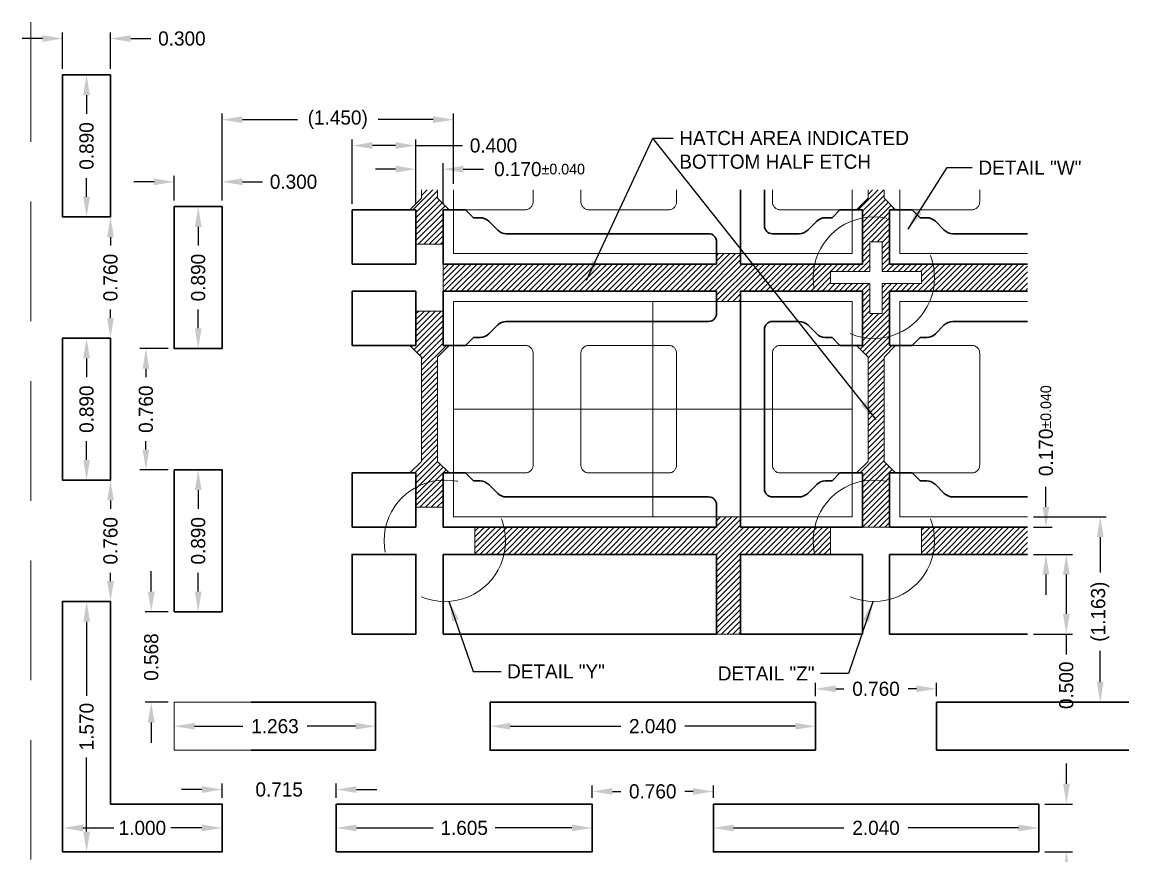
# Model space of a CAD drawing. Extents: x 47.7 to 59.3, y 27.6 to 35.5.
# Drawn here: x 47.7 to 54.64, y 30.29 to 35.51 of the extents above; entities that cross this region are included whole.
import ezdxf

# ---------------------------------------------------------------- set-up
doc = ezdxf.new("R2010")
doc.units = 0
doc.header["$LTSCALE"] = 3
doc.header["$MEASUREMENT"] = 0
for name, pattern in [('CENTER', [2, 1.25, -0.25, 0.25, -0.25]), ('HIDDEN', [0.375, 0.25, -0.125]), ('PHANTOM', [2.5, 1.25, -0.25, 0.25, -0.25, 0.25, -0.25])]:
    doc.linetypes.add(name, pattern=pattern)
for name, color, linetype, lineweight in [('CLIN', 1, 'CENTER', 15), ('DETAIL', 6, 'HIDDEN', 15), ('DIM', 4, 'Continuous', 13), ('FULL METAL', 33, 'HIDDEN', 15), ('HATCH', 8, 'Continuous', 5), ('HIDN', 6, 'HIDDEN', 15), ('OBJ1', 7, 'Continuous', 30), ('OBJ2', 30, 'Continuous', 30), ('OBJ3', 40, 'Continuous', 30), ('OBJ4', 7, 'Continuous', 30), ('PHANTOM', 5, 'PHANTOM', 15), ('SAW', 2, 'HIDDEN', 15), ('SAW2', 3, 'HIDDEN', 13), ('TEXT', 2, 'Continuous', 20)]:
    doc.layers.add(name, color=color, linetype=linetype, lineweight=lineweight)
doc.dimstyles.new('3DEC X 20', dxfattribs={"dimtxt": 0.0889, "dimasz": 0.127, "dimexe": 0.0381, "dimexo": 0.0381, "dimgap": 0.0381, "dimtad": 0, "dimdec": 3, "dimzin": 0, "dimdsep": 46, "dimtxsty": 'Standard', "dimcen": 0, "dimadec": 0, "dimazin": 0, "dimtfac": 1, "dimtdec": 3, "dimtofl": 0, "dimtmove": 0, "dimatfit": 3, "dimfxl": 1, "dimtolj": 1, "dimtzin": 0, "dimarcsym": 0})

# ---------------------------------------------------------------- blocks, each defined once
blk = doc.blocks.new('*D56')
at = {"layer": 'Defpoints', "color": 0, "transparency": 16777216}
for p in [(322.1899, -60.9985), (322.1899, -61.4985), (322.4329, -61.4985)]:
    blk.add_point(p, dxfattribs=at)
at = {"layer": 'DIM', "color": 0, "lineweight": -2, "transparency": 16777216}
for p, q in [((322.228, -60.9985), (322.471, -60.9985)), ((322.4329, -61.1255), (322.4329, -61.3715)), ((322.228, -61.4985), (322.471, -61.4985)), ((322.4329, -61.4985), (322.4329, -61.6255))]:
    blk.add_line(p, q, dxfattribs=at)
at = {"layer": 'DIM', "color": 0, "transparency": 16777216}
for points in [[(322.4541, -61.1255), (322.4118, -61.1255), (322.4329, -60.9985)], [(322.4118, -61.3715), (322.4541, -61.3715), (322.4329, -61.4985)]]:
    blk.add_solid(points, dxfattribs=at)
at = {"layer": 'DIM', "color": 0, "transparency": 16777216, "insert": (322.4329, -61.8192), "char_height": 0.0889, "attachment_point": 5, "rotation": 90}
blk.add_mtext('\\A1;0.500', dxfattribs=at)
blk = doc.blocks.new('*D57')
at = {"layer": 'Defpoints', "color": 0, "transparency": 16777216}
for p in [(318.5249, -58.584), (318.3549, -58.8385), (318.5249, -58.8385)]:
    blk.add_point(p, dxfattribs=at)
at = {"layer": 'DIM', "color": 0, "lineweight": -2, "transparency": 16777216}
for p, q in [((318.3549, -58.8004), (318.3549, -58.5459)), ((318.5249, -58.8004), (318.5249, -58.5459)), ((318.2279, -58.584), (318.1009, -58.584)), ((318.6519, -58.584), (318.7789, -58.584))]:
    blk.add_line(p, q, dxfattribs=at)
at = {"layer": 'DIM', "color": 0, "transparency": 16777216}
for points in [[(318.2279, -58.6052), (318.2279, -58.5628), (318.3549, -58.584)], [(318.6519, -58.5628), (318.6519, -58.6052), (318.5249, -58.584)]]:
    blk.add_solid(points, dxfattribs=at)
at = {"layer": 'DIM', "color": 0, "transparency": 16777216, "insert": (319.13, -58.584), "char_height": 0.0889, "attachment_point": 5}
blk.add_mtext('\\A1;0.170{\\H0.066675;%%p0.040}', dxfattribs=at)
blk = doc.blocks.new('*D58')
at = {"layer": 'Defpoints', "color": 0, "transparency": 16777216}
for p in [(317.9549, -58.4359), (317.9549, -58.8385), (318.3549, -58.8385)]:
    blk.add_point(p, dxfattribs=at)
at = {"layer": 'DIM', "color": 0, "lineweight": -2, "transparency": 16777216}
for p, q in [((317.9549, -58.8004), (317.9549, -58.3978)), ((318.3549, -58.8004), (318.3549, -58.3978)), ((318.2279, -58.4359), (318.0819, -58.4359)), ((318.3549, -58.4359), (318.6477, -58.4359))]:
    blk.add_line(p, q, dxfattribs=at)
at = {"layer": 'DIM', "color": 0, "transparency": 16777216}
for points in [[(318.0819, -58.4147), (318.0819, -58.457), (317.9549, -58.4359)], [(318.2279, -58.457), (318.2279, -58.4147), (318.3549, -58.4359)]]:
    blk.add_solid(points, dxfattribs=at)
at = {"layer": 'DIM', "color": 0, "transparency": 16777216, "insert": (318.8414, -58.4359), "char_height": 0.0889, "attachment_point": 5}
blk.add_mtext('\\A1;0.400', dxfattribs=at)
blk = doc.blocks.new('*D59')
at = {"layer": 'Defpoints', "color": 0, "transparency": 16777216}
for p in [(317.1399, -58.2735), (318.5899, -58.7135), (317.1399, -58.8185)]:
    blk.add_point(p, dxfattribs=at)
at = {"layer": 'DIM', "color": 0, "lineweight": -2, "transparency": 16777216}
for p, q in [((317.1399, -58.7804), (317.1399, -58.2354)), ((317.2669, -58.2735), (317.612, -58.2735)), ((318.4629, -58.2735), (318.1179, -58.2735)), ((318.5899, -58.6754), (318.5899, -58.2354))]:
    blk.add_line(p, q, dxfattribs=at)
at = {"layer": 'DIM', "color": 0, "transparency": 16777216}
for points in [[(317.2669, -58.2523), (317.2669, -58.2946), (317.1399, -58.2735)], [(318.4629, -58.2946), (318.4629, -58.2523), (318.5899, -58.2735)]]:
    blk.add_solid(points, dxfattribs=at)
at = {"layer": 'DIM', "color": 0, "transparency": 16777216, "insert": (317.8649, -58.2735), "char_height": 0.0889, "attachment_point": 5}
blk.add_mtext('\\A1;(1.450)', dxfattribs=at)
blk = doc.blocks.new('*D60')
at = {"layer": 'Defpoints', "color": 0, "transparency": 16777216}
for p in [(322.1899, -60.8285), (322.3052, -60.8285), (322.1899, -60.9985)]:
    blk.add_point(p, dxfattribs=at)
at = {"layer": 'DIM', "color": 0, "lineweight": -2, "transparency": 16777216}
for p, q in [((322.3052, -60.7015), (322.3052, -60.5745)), ((322.228, -60.8285), (322.3433, -60.8285)), ((322.228, -60.9985), (322.3433, -60.9985)), ((322.3052, -61.1255), (322.3052, -61.2525))]:
    blk.add_line(p, q, dxfattribs=at)
at = {"layer": 'DIM', "color": 0, "transparency": 16777216}
for points in [[(322.284, -60.7015), (322.3263, -60.7015), (322.3052, -60.8285)], [(322.3263, -61.1255), (322.284, -61.1255), (322.3052, -60.9985)]]:
    blk.add_solid(points, dxfattribs=at)
at = {"layer": 'DIM', "color": 0, "transparency": 16777216, "insert": (322.3052, -60.2234), "char_height": 0.0889, "attachment_point": 5, "rotation": 90}
blk.add_mtext('\\A1;0.170{\\H0.066675;%%p0.040}', dxfattribs=at)
blk = doc.blocks.new('*D61')
at = {"layer": 'Defpoints', "color": 0, "transparency": 16777216}
for p in [(317.8549, -62.4728), (317.1399, -62.5635), (317.8549, -62.5635)]:
    blk.add_point(p, dxfattribs=at)
at = {"layer": 'DIM', "color": 0, "lineweight": -2, "transparency": 16777216}
for p, q in [((317.1399, -62.5254), (317.1399, -62.4347)), ((317.8549, -62.5254), (317.8549, -62.4347)), ((317.0129, -62.4728), (316.8859, -62.4728)), ((317.9819, -62.4728), (318.1089, -62.4728))]:
    blk.add_line(p, q, dxfattribs=at)
at = {"layer": 'DIM', "color": 0, "transparency": 16777216}
for points in [[(317.0129, -62.494), (317.0129, -62.4516), (317.1399, -62.4728)], [(317.9819, -62.4516), (317.9819, -62.494), (317.8549, -62.4728)]]:
    blk.add_solid(points, dxfattribs=at)
at = {"layer": 'DIM', "color": 0, "transparency": 16777216, "insert": (317.4974, -62.4728), "char_height": 0.0889, "attachment_point": 5}
blk.add_mtext('\\A1;0.715', dxfattribs=at)
blk = doc.blocks.new('*D62')
at = {"layer": 'Defpoints', "color": 0, "transparency": 16777216}
for p in [(320.2199, -62.4846), (319.4599, -62.5635), (320.2199, -62.5635)]:
    blk.add_point(p, dxfattribs=at)
at = {"layer": 'DIM', "color": 0, "lineweight": -2, "transparency": 16777216}
for p, q in [((319.4599, -62.5254), (319.4599, -62.4465)), ((320.2199, -62.5254), (320.2199, -62.4465)), ((319.5869, -62.4846), (319.6388, -62.4846)), ((320.0929, -62.4846), (320.041, -62.4846))]:
    blk.add_line(p, q, dxfattribs=at)
at = {"layer": 'DIM', "color": 0, "transparency": 16777216}
for points in [[(319.5869, -62.4635), (319.5869, -62.5058), (319.4599, -62.4846)], [(320.0929, -62.5058), (320.0929, -62.4635), (320.2199, -62.4846)]]:
    blk.add_solid(points, dxfattribs=at)
at = {"layer": 'DIM', "color": 0, "transparency": 16777216, "insert": (319.8399, -62.4846), "char_height": 0.0889, "attachment_point": 5}
blk.add_mtext('\\A1;0.760', dxfattribs=at)
blk = doc.blocks.new('*D63')
at = {"layer": 'Defpoints', "color": 0, "transparency": 16777216}
for p in [(316.8399, -62.076), (318.1024, -62.076), (318.1024, -62.076)]:
    blk.add_point(p, dxfattribs=at)
at = {"layer": 'DIM', "color": 0, "lineweight": -2, "transparency": 16777216}
for p, q in [((316.8399, -62.0379), (316.8399, -62.0379)), ((316.9669, -62.076), (317.2701, -62.076)), ((317.9754, -62.076), (317.6723, -62.076)), ((318.1024, -62.0379), (318.1024, -62.0379))]:
    blk.add_line(p, q, dxfattribs=at)
at = {"layer": 'DIM', "color": 0, "transparency": 16777216}
for points in [[(316.9669, -62.0548), (316.9669, -62.0971), (316.8399, -62.076)], [(317.9754, -62.0971), (317.9754, -62.0548), (318.1024, -62.076)]]:
    blk.add_solid(points, dxfattribs=at)
at = {"layer": 'DIM', "color": 0, "transparency": 16777216, "insert": (317.4712, -62.076), "char_height": 0.0889, "attachment_point": 5}
blk.add_mtext('\\A1;1.263', dxfattribs=at)
blk = doc.blocks.new('*D64')
at = {"layer": 'Defpoints', "color": 0, "transparency": 16777216}
for p in [(318.8199, -62.076), (320.8599, -62.076), (320.8599, -62.076)]:
    blk.add_point(p, dxfattribs=at)
at = {"layer": 'DIM', "color": 0, "lineweight": -2, "transparency": 16777216}
for p, q in [((318.8199, -62.0379), (318.8199, -62.0379)), ((318.9469, -62.076), (319.6388, -62.076)), ((320.7329, -62.076), (320.041, -62.076)), ((320.8599, -62.0379), (320.8599, -62.0379))]:
    blk.add_line(p, q, dxfattribs=at)
at = {"layer": 'DIM', "color": 0, "transparency": 16777216}
for points in [[(318.9469, -62.0548), (318.9469, -62.0971), (318.8199, -62.076)], [(320.7329, -62.0971), (320.7329, -62.0548), (320.8599, -62.076)]]:
    blk.add_solid(points, dxfattribs=at)
at = {"layer": 'DIM', "color": 0, "transparency": 16777216, "insert": (319.8399, -62.076), "char_height": 0.0889, "attachment_point": 5}
blk.add_mtext('\\A1;2.040', dxfattribs=at)
blk = doc.blocks.new('*D65')
at = {"layer": 'Defpoints', "color": 0, "transparency": 16777216}
for p in [(321.6199, -61.8416), (320.8599, -61.926), (321.6199, -61.926)]:
    blk.add_point(p, dxfattribs=at)
at = {"layer": 'DIM', "color": 0, "lineweight": -2, "transparency": 16777216}
for p, q in [((320.8599, -61.8879), (320.8599, -61.8035)), ((321.6199, -61.8879), (321.6199, -61.8035)), ((320.9869, -61.8416), (321.0388, -61.8416)), ((321.4929, -61.8416), (321.441, -61.8416))]:
    blk.add_line(p, q, dxfattribs=at)
at = {"layer": 'DIM', "color": 0, "transparency": 16777216}
for points in [[(320.9869, -61.8205), (320.9869, -61.8628), (320.8599, -61.8416)], [(321.4929, -61.8628), (321.4929, -61.8205), (321.6199, -61.8416)]]:
    blk.add_solid(points, dxfattribs=at)
at = {"layer": 'DIM', "color": 0, "transparency": 16777216, "insert": (321.2399, -61.8416), "char_height": 0.0889, "attachment_point": 5}
blk.add_mtext('\\A1;0.760', dxfattribs=at)
blk = doc.blocks.new('*D66')
at = {"layer": 'Defpoints', "color": 0, "transparency": 16777216}
for p in [(317.8549, -62.7135), (319.4599, -62.7135), (319.4599, -62.7135)]:
    blk.add_point(p, dxfattribs=at)
at = {"layer": 'DIM', "color": 0, "lineweight": -2, "transparency": 16777216}
for p, q in [((317.8549, -62.6754), (317.8549, -62.6754)), ((317.9819, -62.7135), (318.4637, -62.7135)), ((319.3329, -62.7135), (318.8511, -62.7135)), ((319.4599, -62.6754), (319.4599, -62.6754))]:
    blk.add_line(p, q, dxfattribs=at)
at = {"layer": 'DIM', "color": 0, "transparency": 16777216}
for points in [[(317.9819, -62.6923), (317.9819, -62.7346), (317.8549, -62.7135)], [(319.3329, -62.7346), (319.3329, -62.6923), (319.4599, -62.7135)]]:
    blk.add_solid(points, dxfattribs=at)
at = {"layer": 'DIM', "color": 0, "transparency": 16777216, "insert": (318.6574, -62.7135), "char_height": 0.0889, "attachment_point": 5}
blk.add_mtext('\\A1;1.605', dxfattribs=at)
blk = doc.blocks.new('*D67')
at = {"layer": 'Defpoints', "color": 0, "transparency": 16777216}
for p in [(320.2199, -62.7135), (322.2599, -62.7135), (322.2599, -62.7135)]:
    blk.add_point(p, dxfattribs=at)
at = {"layer": 'DIM', "color": 0, "lineweight": -2, "transparency": 16777216}
for p, q in [((320.2199, -62.6754), (320.2199, -62.6754)), ((320.3469, -62.7135), (321.0388, -62.7135)), ((322.1329, -62.7135), (321.441, -62.7135)), ((322.2599, -62.6754), (322.2599, -62.6754))]:
    blk.add_line(p, q, dxfattribs=at)
at = {"layer": 'DIM', "color": 0, "transparency": 16777216}
for points in [[(320.3469, -62.6923), (320.3469, -62.7346), (320.2199, -62.7135)], [(322.1329, -62.7346), (322.1329, -62.6923), (322.2599, -62.7135)]]:
    blk.add_solid(points, dxfattribs=at)
at = {"layer": 'DIM', "color": 0, "transparency": 16777216, "insert": (321.2399, -62.7135), "char_height": 0.0889, "attachment_point": 5}
blk.add_mtext('\\A1;2.040', dxfattribs=at)
blk = doc.blocks.new('*D68')
at = {"layer": 'Defpoints', "color": 0, "transparency": 16777216}
for p in [(316.9899, -60.4685), (316.9899, -61.3585), (316.9899, -61.3585)]:
    blk.add_point(p, dxfattribs=at)
at = {"layer": 'DIM', "color": 0, "lineweight": -2, "transparency": 16777216}
for p, q in [((316.9518, -60.4685), (316.9518, -60.4685)), ((316.9899, -60.5955), (316.9899, -60.7124)), ((316.9899, -61.2315), (316.9899, -61.1146)), ((316.9518, -61.3585), (316.9518, -61.3585))]:
    blk.add_line(p, q, dxfattribs=at)
at = {"layer": 'DIM', "color": 0, "transparency": 16777216}
for points in [[(317.0111, -60.5955), (316.9688, -60.5955), (316.9899, -60.4685)], [(316.9688, -61.2315), (317.0111, -61.2315), (316.9899, -61.3585)]]:
    blk.add_solid(points, dxfattribs=at)
at = {"layer": 'DIM', "color": 0, "transparency": 16777216, "insert": (316.9899, -60.9135), "char_height": 0.0889, "attachment_point": 5, "rotation": 90}
blk.add_mtext('\\A1;0.890', dxfattribs=at)
blk = doc.blocks.new('*D69')
at = {"layer": 'Defpoints', "color": 0, "transparency": 16777216}
for p in [(316.2899, -61.2935), (316.1399, -62.8635), (316.2905, -62.8635)]:
    blk.add_point(p, dxfattribs=at)
at = {"layer": 'DIM', "color": 0, "lineweight": -2, "transparency": 16777216}
for p, q in [((316.328, -61.2935), (316.3286, -61.2935)), ((316.2905, -61.4205), (316.2905, -61.8848)), ((316.2905, -62.7365), (316.2905, -62.2722)), ((316.178, -62.8635), (316.3286, -62.8635))]:
    blk.add_line(p, q, dxfattribs=at)
at = {"layer": 'DIM', "color": 0, "transparency": 16777216}
for points in [[(316.3116, -61.4205), (316.2693, -61.4205), (316.2905, -61.2935)], [(316.2693, -62.7365), (316.3116, -62.7365), (316.2905, -62.8635)]]:
    blk.add_solid(points, dxfattribs=at)
at = {"layer": 'DIM', "color": 0, "transparency": 16777216, "insert": (316.2905, -62.0785), "char_height": 0.0889, "attachment_point": 5, "rotation": 90}
blk.add_mtext('\\A1;1.570', dxfattribs=at)
blk = doc.blocks.new('*D70')
at = {"layer": 'Defpoints', "color": 0, "transparency": 16777216}
for p in [(317.1399, -62.7135), (316.1399, -62.8635), (317.1399, -62.8635)]:
    blk.add_point(p, dxfattribs=at)
at = {"layer": 'DIM', "color": 0, "lineweight": -2, "transparency": 16777216}
for p, q in [((316.1399, -62.8254), (316.1399, -62.6754)), ((316.2669, -62.7135), (316.4611, -62.7135)), ((317.0129, -62.7135), (316.8188, -62.7135)), ((317.1399, -62.8254), (317.1399, -62.6754))]:
    blk.add_line(p, q, dxfattribs=at)
at = {"layer": 'DIM', "color": 0, "transparency": 16777216}
for points in [[(316.2669, -62.6923), (316.2669, -62.7346), (316.1399, -62.7135)], [(317.0129, -62.7346), (317.0129, -62.6923), (317.1399, -62.7135)]]:
    blk.add_solid(points, dxfattribs=at)
at = {"layer": 'DIM', "color": 0, "transparency": 16777216, "insert": (316.6399, -62.7135), "char_height": 0.0889, "attachment_point": 5}
blk.add_mtext('\\A1;1.000', dxfattribs=at)
blk = doc.blocks.new('*D71')
at = {"layer": 'Defpoints', "color": 0, "transparency": 16777216}
for p in [(316.9899, -58.8185), (316.9899, -59.7085), (316.9899, -59.7085)]:
    blk.add_point(p, dxfattribs=at)
at = {"layer": 'DIM', "color": 0, "lineweight": -2, "transparency": 16777216}
for p, q in [((316.9518, -58.8185), (316.9518, -58.8185)), ((316.9899, -58.9455), (316.9899, -59.0624)), ((316.9899, -59.5815), (316.9899, -59.4646)), ((316.9518, -59.7085), (316.9518, -59.7085))]:
    blk.add_line(p, q, dxfattribs=at)
at = {"layer": 'DIM', "color": 0, "transparency": 16777216}
for points in [[(317.0111, -58.9455), (316.9688, -58.9455), (316.9899, -58.8185)], [(316.9688, -59.5815), (317.0111, -59.5815), (316.9899, -59.7085)]]:
    blk.add_solid(points, dxfattribs=at)
at = {"layer": 'DIM', "color": 0, "transparency": 16777216, "insert": (316.9899, -59.2635), "char_height": 0.0889, "attachment_point": 5, "rotation": 90}
blk.add_mtext('\\A1;0.890', dxfattribs=at)
blk = doc.blocks.new('*D72')
at = {"layer": 'Defpoints', "color": 0, "transparency": 16777216}
for p in [(316.2899, -59.6435), (316.2899, -60.5335), (316.2899, -60.5335)]:
    blk.add_point(p, dxfattribs=at)
at = {"layer": 'DIM', "color": 0, "lineweight": -2, "transparency": 16777216}
for p, q in [((316.2518, -59.6435), (316.2518, -59.6435)), ((316.2899, -59.7705), (316.2899, -59.8874)), ((316.2899, -60.4065), (316.2899, -60.2896)), ((316.2518, -60.5335), (316.2518, -60.5335))]:
    blk.add_line(p, q, dxfattribs=at)
at = {"layer": 'DIM', "color": 0, "transparency": 16777216}
for points in [[(316.3111, -59.7705), (316.2688, -59.7705), (316.2899, -59.6435)], [(316.2688, -60.4065), (316.3111, -60.4065), (316.2899, -60.5335)]]:
    blk.add_solid(points, dxfattribs=at)
at = {"layer": 'DIM', "color": 0, "transparency": 16777216, "insert": (316.2899, -60.0885), "char_height": 0.0889, "attachment_point": 5, "rotation": 90}
blk.add_mtext('\\A1;0.890', dxfattribs=at)
blk = doc.blocks.new('*D73')
at = {"layer": 'Defpoints', "color": 0, "transparency": 16777216}
for p in [(316.2899, -57.9935), (316.2899, -58.8835), (316.2899, -58.8835)]:
    blk.add_point(p, dxfattribs=at)
at = {"layer": 'DIM', "color": 0, "lineweight": -2, "transparency": 16777216}
for p, q in [((316.2518, -57.9935), (316.2518, -57.9935)), ((316.2899, -58.1205), (316.2899, -58.2374)), ((316.2899, -58.7565), (316.2899, -58.6396)), ((316.2518, -58.8835), (316.2518, -58.8835))]:
    blk.add_line(p, q, dxfattribs=at)
at = {"layer": 'DIM', "color": 0, "transparency": 16777216}
for points in [[(316.3111, -58.1205), (316.2688, -58.1205), (316.2899, -57.9935)], [(316.2688, -58.7565), (316.3111, -58.7565), (316.2899, -58.8835)]]:
    blk.add_solid(points, dxfattribs=at)
at = {"layer": 'DIM', "color": 0, "transparency": 16777216, "insert": (316.2899, -58.4385), "char_height": 0.0889, "attachment_point": 5, "rotation": 90}
blk.add_mtext('\\A1;0.890', dxfattribs=at)
blk = doc.blocks.new('*D74')
at = {"layer": 'Defpoints', "color": 0, "transparency": 16777216}
for p in [(316.8399, -59.7085), (316.662, -60.4685), (316.8399, -60.4685)]:
    blk.add_point(p, dxfattribs=at)
at = {"layer": 'DIM', "color": 0, "lineweight": -2, "transparency": 16777216}
for p, q in [((316.8018, -59.7085), (316.6239, -59.7085)), ((316.662, -59.8355), (316.662, -59.8874)), ((316.662, -60.3415), (316.662, -60.2896)), ((316.8018, -60.4685), (316.6239, -60.4685))]:
    blk.add_line(p, q, dxfattribs=at)
at = {"layer": 'DIM', "color": 0, "transparency": 16777216}
for points in [[(316.6832, -59.8355), (316.6408, -59.8355), (316.662, -59.7085)], [(316.6408, -60.3415), (316.6832, -60.3415), (316.662, -60.4685)]]:
    blk.add_solid(points, dxfattribs=at)
at = {"layer": 'DIM', "color": 0, "transparency": 16777216, "insert": (316.662, -60.0885), "char_height": 0.0889, "attachment_point": 5, "rotation": 90}
blk.add_mtext('\\A1;0.760', dxfattribs=at)
blk = doc.blocks.new('*D75')
at = {"layer": 'Defpoints', "color": 0, "transparency": 16777216}
for p in [(316.4399, -60.5335), (316.4399, -61.2935), (316.4399, -61.2935)]:
    blk.add_point(p, dxfattribs=at)
at = {"layer": 'DIM', "color": 0, "lineweight": -2, "transparency": 16777216}
for p, q in [((316.4018, -60.5335), (316.4018, -60.5335)), ((316.4399, -60.6605), (316.4399, -60.7124)), ((316.4399, -61.1665), (316.4399, -61.1146)), ((316.4018, -61.2935), (316.4018, -61.2935))]:
    blk.add_line(p, q, dxfattribs=at)
at = {"layer": 'DIM', "color": 0, "transparency": 16777216}
for points in [[(316.4611, -60.6605), (316.4188, -60.6605), (316.4399, -60.5335)], [(316.4188, -61.1665), (316.4611, -61.1665), (316.4399, -61.2935)]]:
    blk.add_solid(points, dxfattribs=at)
at = {"layer": 'DIM', "color": 0, "transparency": 16777216, "insert": (316.4399, -60.9135), "char_height": 0.0889, "attachment_point": 5, "rotation": 90}
blk.add_mtext('\\A1;0.760', dxfattribs=at)
blk = doc.blocks.new('*D76')
at = {"layer": 'Defpoints', "color": 0, "transparency": 16777216}
for p in [(316.4399, -58.8835), (316.4399, -59.6435), (316.4399, -59.6435)]:
    blk.add_point(p, dxfattribs=at)
at = {"layer": 'DIM', "color": 0, "lineweight": -2, "transparency": 16777216}
for p, q in [((316.4018, -58.8835), (316.4018, -58.8835)), ((316.4399, -59.0105), (316.4399, -59.0624)), ((316.4399, -59.5165), (316.4399, -59.4646)), ((316.4018, -59.6435), (316.4018, -59.6435))]:
    blk.add_line(p, q, dxfattribs=at)
at = {"layer": 'DIM', "color": 0, "transparency": 16777216}
for points in [[(316.4611, -59.0105), (316.4188, -59.0105), (316.4399, -58.8835)], [(316.4188, -59.5165), (316.4611, -59.5165), (316.4399, -59.6435)]]:
    blk.add_solid(points, dxfattribs=at)
at = {"layer": 'DIM', "color": 0, "transparency": 16777216, "insert": (316.4399, -59.2635), "char_height": 0.0889, "attachment_point": 5, "rotation": 90}
blk.add_mtext('\\A1;0.760', dxfattribs=at)
blk = doc.blocks.new('*D77')
at = {"layer": 'Defpoints', "color": 0, "transparency": 16777216}
for p in [(316.8399, -61.3585), (316.6954, -61.926), (316.8399, -61.926)]:
    blk.add_point(p, dxfattribs=at)
at = {"layer": 'DIM', "color": 0, "lineweight": -2, "transparency": 16777216}
for p, q in [((316.6954, -61.2315), (316.6954, -61.1045)), ((316.8018, -61.3585), (316.6573, -61.3585)), ((316.8018, -61.926), (316.6573, -61.926)), ((316.6954, -62.053), (316.6954, -62.18))]:
    blk.add_line(p, q, dxfattribs=at)
at = {"layer": 'DIM', "color": 0, "transparency": 16777216}
for points in [[(316.6742, -61.2315), (316.7166, -61.2315), (316.6954, -61.3585)], [(316.7166, -62.053), (316.6742, -62.053), (316.6954, -61.926)]]:
    blk.add_solid(points, dxfattribs=at)
at = {"layer": 'DIM', "color": 0, "transparency": 16777216, "insert": (316.6954, -61.6422), "char_height": 0.0889, "attachment_point": 5, "rotation": 90}
blk.add_mtext('\\A1;0.568', dxfattribs=at)
blk = doc.blocks.new('*D78')
at = {"layer": 'Defpoints', "color": 0, "transparency": 16777216}
for p in [(322.1899, -60.7635), (322.6399, -61.926), (322.6456, -61.926)]:
    blk.add_point(p, dxfattribs=at)
at = {"layer": 'DIM', "color": 0, "lineweight": -2, "transparency": 16777216}
for p, q in [((322.228, -60.7635), (322.6837, -60.7635)), ((322.6456, -60.8905), (322.6456, -61.1124)), ((322.6456, -61.799), (322.6456, -61.6034)), ((322.678, -61.926), (322.6837, -61.926))]:
    blk.add_line(p, q, dxfattribs=at)
at = {"layer": 'DIM', "color": 0, "transparency": 16777216}
for points in [[(322.6668, -60.8905), (322.6244, -60.8905), (322.6456, -60.7635)], [(322.6244, -61.799), (322.6668, -61.799), (322.6456, -61.926)]]:
    blk.add_solid(points, dxfattribs=at)
at = {"layer": 'DIM', "color": 0, "transparency": 16777216, "insert": (322.6456, -61.3579), "char_height": 0.0889, "attachment_point": 5, "rotation": 90}
blk.add_mtext('\\A1;\\A1;(1.163)', dxfattribs=at)
blk = doc.blocks.new('*D79')
at = {"layer": 'Defpoints', "color": 0, "transparency": 16777216}
for p in [(316.4399, -57.7653), (316.1399, -57.9935), (316.4399, -57.9935)]:
    blk.add_point(p, dxfattribs=at)
at = {"layer": 'DIM', "color": 0, "lineweight": -2, "transparency": 16777216}
for p, q in [((316.1399, -57.9554), (316.1399, -57.7272)), ((316.4399, -57.9554), (316.4399, -57.7272)), ((316.0129, -57.7653), (315.8859, -57.7653)), ((316.5669, -57.7653), (316.6939, -57.7653))]:
    blk.add_line(p, q, dxfattribs=at)
at = {"layer": 'DIM', "color": 0, "transparency": 16777216}
for points in [[(316.0129, -57.7865), (316.0129, -57.7442), (316.1399, -57.7653)], [(316.5669, -57.7442), (316.5669, -57.7865), (316.4399, -57.7653)]]:
    blk.add_solid(points, dxfattribs=at)
at = {"layer": 'DIM', "color": 0, "transparency": 16777216, "insert": (316.8876, -57.7653), "char_height": 0.0889, "attachment_point": 5}
blk.add_mtext('\\A1;0.300', dxfattribs=at)
blk = doc.blocks.new('*D80')
at = {"layer": 'Defpoints', "color": 0, "transparency": 16777216}
for p in [(317.1399, -58.6633), (316.8399, -58.8185), (317.1399, -58.8185)]:
    blk.add_point(p, dxfattribs=at)
at = {"layer": 'DIM', "color": 0, "lineweight": -2, "transparency": 16777216}
for p, q in [((316.8399, -58.7804), (316.8399, -58.6252)), ((317.1399, -58.7804), (317.1399, -58.6252)), ((316.7129, -58.6633), (316.5859, -58.6633)), ((317.2669, -58.6633), (317.3939, -58.6633))]:
    blk.add_line(p, q, dxfattribs=at)
at = {"layer": 'DIM', "color": 0, "transparency": 16777216}
for points in [[(316.7129, -58.6844), (316.7129, -58.6421), (316.8399, -58.6633)], [(317.2669, -58.6421), (317.2669, -58.6844), (317.1399, -58.6633)]]:
    blk.add_solid(points, dxfattribs=at)
at = {"layer": 'DIM', "color": 0, "transparency": 16777216, "insert": (317.5876, -58.6633), "char_height": 0.0889, "attachment_point": 5}
blk.add_mtext('\\A1;0.300', dxfattribs=at)
blk = doc.blocks.new('*D81')
at = {"layer": 'Defpoints', "color": 0, "transparency": 16777216}
for p in [(322.2599, -62.5635), (322.2599, -62.8635), (322.4339, -62.8635)]:
    blk.add_point(p, dxfattribs=at)
at = {"layer": 'DIM', "color": 0, "lineweight": -2, "transparency": 16777216}
for p, q in [((322.4339, -62.4365), (322.4339, -62.3095)), ((322.298, -62.5635), (322.472, -62.5635)), ((322.298, -62.8635), (322.472, -62.8635)), ((322.4339, -62.9905), (322.4339, -63.1175))]:
    blk.add_line(p, q, dxfattribs=at)
at = {"layer": 'DIM', "color": 0, "transparency": 16777216}
for points in [[(322.4128, -62.4365), (322.4551, -62.4365), (322.4339, -62.5635)], [(322.4551, -62.9905), (322.4128, -62.9905), (322.4339, -62.8635)]]:
    blk.add_solid(points, dxfattribs=at)
at = {"layer": 'DIM', "color": 0, "transparency": 16777216, "insert": (322.4339, -63.3112), "char_height": 0.0889, "attachment_point": 5, "rotation": 90}
blk.add_mtext('\\A1;0.300', dxfattribs=at)

msp = doc.modelspace()

# ---------------------------------------------------------------- hatches: boundary and pattern name
at = {"layer": 'HATCH'}
h = msp.add_hatch(dxfattribs=at)
h.set_pattern_fill('ANSI31', color=256, scale=0.2)
h.set_pattern_definition([(45, (58.696436, 17.459436), (-0.01767767, 0.01767767), [])])
h.paths.add_polyline_path([(50.34176, 34.33608), (50.37976, 34.33608), (50.30676, 34.40908), (50.30676, 34.46108), (50.20676, 34.46108), (50.20676, 34.40908), (50.13376, 34.33608), (50.17176, 34.33608), (50.17176, 34.12108), (50.34176, 34.12108)])
h.paths.add_polyline_path([(54.00676, 33.99608), (53.14176, 33.99608), (53.14176, 34.33608), (53.17976, 34.33608), (53.10676, 34.40908), (53.10676, 34.46108), (53.00676, 34.46108), (53.00676, 34.40908), (52.93376, 34.33608), (52.97176, 34.33608), (52.97176, 33.99608), (52.20676, 33.99608), (52.20676, 34.06108), (52.05676, 34.06108), (52.05676, 33.99608), (50.34176, 33.99608), (50.34176, 33.82608), (52.05676, 33.82608), (52.05676, 33.76108), (52.20676, 33.76108), (52.20676, 33.82608), (52.97176, 33.82608), (52.97176, 33.48608), (52.93376, 33.48608), (53.00676, 33.41308), (53.00676, 32.75908), (52.93376, 32.68608), (52.97176, 32.68608), (52.97176, 32.34608), (53.14176, 32.34608), (53.14176, 32.68608), (53.17976, 32.68608), (53.10676, 32.75908), (53.10676, 33.41308), (53.17976, 33.48608), (53.14176, 33.48608), (53.14176, 33.82608), (54.00676, 33.82608)])
h.paths.add_polyline_path([(52.77176, 33.94908), (53.01876, 33.94908), (53.01876, 34.13608), (53.09476, 34.13608), (53.09476, 33.94908), (53.34176, 33.94908), (53.34176, 33.87308), (53.09476, 33.87308), (53.09476, 33.68608), (53.01876, 33.68608), (53.01876, 33.87308), (52.77176, 33.87308)], flags=16)
h.paths.add_polyline_path([(52.77176, 32.34608), (52.20676, 32.34608), (52.20676, 32.41108), (52.05676, 32.41108), (52.05676, 32.34608), (50.54176, 32.34608), (50.54176, 32.17608), (52.05676, 32.17608), (52.05676, 31.67608), (52.20676, 31.67608), (52.20676, 32.17608), (52.77176, 32.17608)])
h.paths.add_polyline_path([(54.00676, 32.34608), (53.34176, 32.34608), (53.34176, 32.17608), (54.00676, 32.17608)])
h.paths.add_polyline_path([(50.34176, 33.70108), (50.17176, 33.70108), (50.17176, 33.48608), (50.13376, 33.48608), (50.20676, 33.41308), (50.20676, 32.75908), (50.13376, 32.68608), (50.17176, 32.68608), (50.17176, 32.47108), (50.34176, 32.47108), (50.34176, 32.68608), (50.37976, 32.68608), (50.30676, 32.75908), (50.30676, 33.41308), (50.37976, 33.48608), (50.34176, 33.48608)])

# ---------------------------------------------------------------- linework, layer by layer
at = {"layer": 'CLIN'}
for p, q in [((51.65676, 33.76108), (51.65676, 32.41108)), ((52.90676, 33.08608), (50.40676, 33.08608))]:
    msp.add_line(p, q, dxfattribs=at)
at = {"layer": 'DETAIL'}
for centre in [(53.04325, 33.91035), (50.35297, 32.26108), (53.04325, 32.26108)]:
    msp.add_circle(centre, 0.38076, dxfattribs=at)
at = {"layer": 'FULL METAL'}
msp.add_lwpolyline([(53.01876, 33.94908), (53.01876, 34.13608), (53.09476, 34.13608), (53.09476, 33.94908), (53.34176, 33.94908), (53.34176, 33.87308), (53.09476, 33.87308), (53.09476, 33.68608), (53.01876, 33.68608), (53.01876, 33.87308), (52.77176, 33.87308), (52.77176, 33.94908)], close=True, dxfattribs=at)
at = {"layer": 'HIDN'}
for p, q in [((50.90676, 34.38608), (50.90676, 34.46108)), ((51.20626, 34.46108), (51.20626, 34.38608)), ((51.80626, 34.46108), (51.80626, 34.38608)), ((52.40676, 34.38608), (52.40676, 34.46108)), ((53.70676, 34.38608), (53.70676, 34.46108)), ((50.85676, 34.33608), (50.48276, 34.33608)), ((51.25626, 34.33608), (51.75626, 34.33608)), ((52.83076, 34.33608), (52.45676, 34.33608)), ((53.65676, 34.33608), (53.28276, 34.33608)), ((50.48276, 33.48608), (50.85676, 33.48608)), ((51.25626, 33.48608), (51.75626, 33.48608)), ((52.83076, 33.48608), (52.45676, 33.48608)), ((53.28276, 33.48608), (53.65676, 33.48608)), ((50.90676, 32.73608), (50.90676, 33.43608)), ((51.20626, 33.43608), (51.20626, 32.73608)), ((51.80626, 33.43608), (51.80626, 32.73608)), ((52.40676, 32.73608), (52.40676, 33.43608)), ((53.70676, 32.73608), (53.70676, 33.43608)), ((50.85676, 32.68608), (50.48276, 32.68608)), ((51.25626, 32.68608), (51.75626, 32.68608)), ((52.83076, 32.68608), (52.45676, 32.68608)), ((53.65676, 32.68608), (53.28276, 32.68608))]:
    msp.add_line(p, q, dxfattribs=at)
msp.add_lwpolyline([(47.75676, 35.51224), (47.75676, 30.11108), (54.64198, 30.11108)], dxfattribs=at)
for centre, start, end in [((50.85676, 34.38608), 270, 0), ((51.25626, 34.38608), 180, 270), ((51.75626, 34.38608), 270, 0), ((52.45676, 34.38608), 180, 270), ((53.65676, 34.38608), 270, 0), ((50.85676, 33.43608), 0, 90), ((51.25626, 33.43608), 90, 180), ((51.75626, 33.43608), 0, 90), ((52.45676, 33.43608), 90, 180), ((53.65676, 33.43608), 0, 90), ((50.85676, 32.73608), 270, 0), ((51.25626, 32.73608), 180, 270), ((51.75626, 32.73608), 270, 0), ((52.45676, 32.73608), 180, 270), ((53.65676, 32.73608), 270, 0)]:
    msp.add_arc(centre, 0.05, start, end, dxfattribs=at)
at = {"layer": 'OBJ1', "color": 0}
for p, q in [((49.91926, 31.24858), (49.13926, 31.24858)), ((49.91926, 31.24858), (49.13926, 31.24858)), ((49.91926, 30.94858), (49.91926, 31.24858)), ((49.91926, 30.94858), (49.91926, 31.24858)), ((49.13926, 30.94858), (49.91926, 30.94858)), ((49.13926, 30.94858), (49.91926, 30.94858))]:
    msp.add_line(p, q, dxfattribs=at)
at = {"layer": 'OBJ1'}
for p, q in [((50.67926, 31.24858), (52.67676, 31.24858)), ((53.47926, 31.24858), (54.64198, 31.24858)), ((52.67676, 30.94858), (50.67926, 30.94858)), ((54.64198, 30.94858), (53.47926, 30.94858)), ((49.67176, 30.61108), (51.27676, 30.61108)), ((49.67176, 30.61108), (49.67176, 30.31108)), ((53.05676, 30.61108), (52.67676, 30.61108)), ((51.27676, 30.31108), (49.67176, 30.31108))]:
    msp.add_line(p, q, dxfattribs=at)
for points in [[(47.95676, 35.18108), (47.95676, 34.29108), (48.25676, 34.29108), (48.25676, 35.18108)], [(48.65676, 34.35608), (48.95676, 34.35608), (48.95676, 33.46608), (48.65676, 33.46608)], [(47.95676, 33.53108), (47.95676, 32.64108), (48.25676, 32.64108), (48.25676, 33.53108)], [(48.65676, 32.70608), (48.95676, 32.70608), (48.95676, 31.81608), (48.65676, 31.81608)], [(47.95676, 30.31108), (48.95676, 30.31108), (48.95676, 30.61108), (48.25676, 30.61108), (48.25676, 31.88108), (47.95676, 31.88108)]]:
    msp.add_lwpolyline(points, close=True, dxfattribs=at)
at = {"layer": 'OBJ1', "color": 0}
for points in [[(50.63676, 31.24858), (52.67676, 31.24858), (52.67676, 30.94858), (50.63676, 30.94858)], [(52.03676, 30.61108), (54.07676, 30.61108), (54.07676, 30.31108), (52.03676, 30.31108)]]:
    msp.add_lwpolyline(points, close=True, dxfattribs=at)
for points in [[(54.64198, 30.94858), (53.43676, 30.94858), (53.43676, 31.24858), (54.64198, 31.24858)], [(49.67176, 30.61108), (51.27676, 30.61108), (51.27676, 30.31108), (49.67176, 30.31108)]]:
    msp.add_lwpolyline(points, dxfattribs=at)
at = {"layer": 'OBJ2'}
for p, q in [((52.20676, 34.06108), (52.20676, 34.46108)), ((52.35676, 34.23608), (52.35676, 34.46108)), ((50.48276, 34.33608), (50.40676, 34.33608)), ((50.53276, 34.28608), (50.48276, 34.33608)), ((50.53276, 34.28608), (50.57528, 34.28608)), ((52.78076, 34.28608), (52.73824, 34.28608)), ((52.78076, 34.28608), (52.83076, 34.33608)), ((52.83076, 34.33608), (52.90676, 34.33608)), ((53.28276, 34.33608), (53.20676, 34.33608)), ((53.33276, 34.28608), (53.28276, 34.33608)), ((53.33276, 34.28608), (53.37528, 34.28608)), ((50.6845, 34.20834), (50.62902, 34.26382)), ((52.62902, 34.20834), (52.6845, 34.26382)), ((53.4845, 34.20834), (53.42902, 34.26382)), ((50.73824, 34.18608), (52.00676, 34.18608)), ((52.57528, 34.18608), (52.40676, 34.18608)), ((53.53824, 34.18608), (54.00676, 34.18608)), ((52.05676, 34.06108), (52.05676, 34.13608)), ((52.05676, 33.68608), (52.05676, 33.76108)), ((52.20676, 32.41108), (52.20676, 33.76108)), ((50.62902, 33.55834), (50.6845, 33.61382)), ((50.73824, 33.63608), (52.00676, 33.63608)), ((52.35676, 32.58608), (52.35676, 33.58608)), ((52.57528, 33.63608), (52.40676, 33.63608)), ((52.6845, 33.55834), (52.62902, 33.61382)), ((53.42902, 33.55834), (53.4845, 33.61382)), ((53.53824, 33.63608), (54.00676, 33.63608)), ((50.53276, 33.53608), (50.48276, 33.48608)), ((50.53276, 33.53608), (50.57528, 33.53608)), ((52.78076, 33.53608), (52.73824, 33.53608)), ((52.78076, 33.53608), (52.83076, 33.48608)), ((53.33276, 33.53608), (53.28276, 33.48608)), ((53.33276, 33.53608), (53.37528, 33.53608)), ((50.48276, 33.48608), (50.40676, 33.48608)), ((52.83076, 33.48608), (52.90676, 33.48608)), ((53.28276, 33.48608), (53.20676, 33.48608)), ((50.48276, 32.68608), (50.40676, 32.68608)), ((50.53276, 32.63608), (50.48276, 32.68608)), ((52.78076, 32.63608), (52.83076, 32.68608)), ((52.83076, 32.68608), (52.90676, 32.68608)), ((53.28276, 32.68608), (53.20676, 32.68608)), ((53.33276, 32.63608), (53.28276, 32.68608)), ((50.53276, 32.63608), (50.57528, 32.63608)), ((52.78076, 32.63608), (52.73824, 32.63608)), ((53.33276, 32.63608), (53.37528, 32.63608)), ((50.6845, 32.55834), (50.62902, 32.61382)), ((52.62902, 32.55834), (52.6845, 32.61382)), ((53.4845, 32.55834), (53.42902, 32.61382)), ((50.73824, 32.53608), (52.00676, 32.53608)), ((52.05676, 32.41108), (52.05676, 32.48608)), ((52.57528, 32.53608), (52.40676, 32.53608)), ((53.53824, 32.53608), (54.00676, 32.53608))]:
    msp.add_line(p, q, dxfattribs=at)
for centre, radius, start, end in [((50.57528, 34.21008), 0.076, 45, 90), ((52.73824, 34.21008), 0.076, 90, 135), ((53.37528, 34.21008), 0.076, 45, 90), ((52.40676, 34.23608), 0.05, 180, 270), ((50.73824, 34.26208), 0.076, 225, 270), ((52.00676, 34.13608), 0.05, 0, 90), ((52.57528, 34.26208), 0.076, 270, 315), ((53.53824, 34.26208), 0.076, 225, 270), ((52.00676, 33.68608), 0.05, 270, 0), ((50.73824, 33.56008), 0.076, 90, 135), ((52.40676, 33.58608), 0.05, 90, 180), ((52.57528, 33.56008), 0.076, 45, 90), ((53.53824, 33.56008), 0.076, 90, 135), ((50.57528, 33.61208), 0.076, 270, 315), ((52.73824, 33.61208), 0.076, 225, 270), ((53.37528, 33.61208), 0.076, 270, 315), ((50.57528, 32.56008), 0.076, 45, 90), ((52.73824, 32.56008), 0.076, 90, 135), ((53.37528, 32.56008), 0.076, 45, 90), ((50.73824, 32.61208), 0.076, 225, 270), ((52.40676, 32.58608), 0.05, 180, 270), ((52.57528, 32.61208), 0.076, 270, 315), ((53.53824, 32.61208), 0.076, 225, 270), ((52.00676, 32.48608), 0.05, 0, 90)]:
    msp.add_arc(centre, radius, start, end, dxfattribs=at)
at = {"layer": 'OBJ3'}
for p, q in [((49.77176, 34.33608), (49.77176, 33.99608)), ((49.77176, 34.33608), (50.17176, 34.33608)), ((50.17176, 34.33608), (50.17176, 33.99608)), ((49.77176, 33.99608), (50.17176, 33.99608)), ((49.77176, 33.82608), (49.77176, 33.48608)), ((49.77176, 33.82608), (50.17176, 33.82608)), ((50.17176, 33.82608), (50.17176, 33.48608)), ((49.77176, 33.48608), (50.17176, 33.48608)), ((49.77176, 32.68608), (49.77176, 32.34608)), ((49.77176, 32.68608), (50.17176, 32.68608)), ((50.17176, 32.68608), (50.17176, 32.34608)), ((49.77176, 32.34608), (50.17176, 32.34608)), ((50.34176, 32.17608), (50.34176, 31.67608)), ((50.34176, 32.17608), (52.05676, 32.17608)), ((52.05676, 32.17608), (52.05676, 31.67608)), ((52.20676, 32.17608), (52.97176, 32.17608)), ((52.20676, 32.17608), (52.20676, 31.67608)), ((52.97176, 32.17608), (52.97176, 31.67608)), ((53.14176, 32.17608), (53.14176, 31.67608)), ((53.14176, 32.17608), (54.00676, 32.17608)), ((50.34176, 31.67608), (52.05676, 31.67608)), ((52.20676, 31.67608), (52.97176, 31.67608)), ((53.14176, 31.67608), (54.00676, 31.67608))]:
    msp.add_line(p, q, dxfattribs=at)
msp.add_lwpolyline([(49.77176, 31.67608), (50.17176, 31.67608), (50.17176, 32.17608), (49.77176, 32.17608)], close=True, dxfattribs=at)
at = {"layer": 'OBJ4'}
for p, q in [((50.34176, 33.99608), (50.34176, 34.33608)), ((50.40676, 34.33608), (50.34176, 34.33608)), ((52.90676, 34.33608), (52.97176, 34.33608)), ((52.97176, 34.33608), (52.97176, 33.99608)), ((53.14176, 33.99608), (53.14176, 34.33608)), ((53.20676, 34.33608), (53.14176, 34.33608)), ((52.05676, 34.06108), (52.05676, 33.99608)), ((52.20676, 34.06108), (52.20676, 33.99608)), ((52.05676, 33.99608), (50.34176, 33.99608)), ((52.97176, 33.99608), (52.20676, 33.99608)), ((54.00676, 33.99608), (53.14176, 33.99608)), ((50.34176, 33.48608), (50.34176, 33.82608)), ((50.34176, 33.82608), (52.05676, 33.82608)), ((52.05676, 33.82608), (52.05676, 33.76108)), ((52.20676, 33.82608), (52.97176, 33.82608)), ((52.20676, 33.82608), (52.20676, 33.76108)), ((52.97176, 33.82608), (52.97176, 33.48608)), ((53.14176, 33.48608), (53.14176, 33.82608)), ((53.14176, 33.82608), (54.00676, 33.82608)), ((50.40676, 33.48608), (50.34176, 33.48608)), ((52.90676, 33.48608), (52.97176, 33.48608)), ((53.20676, 33.48608), (53.14176, 33.48608)), ((50.34176, 32.34608), (50.34176, 32.68608)), ((50.40676, 32.68608), (50.34176, 32.68608)), ((52.90676, 32.68608), (52.97176, 32.68608)), ((52.97176, 32.68608), (52.97176, 32.34608)), ((53.14176, 32.34608), (53.14176, 32.68608)), ((53.20676, 32.68608), (53.14176, 32.68608)), ((52.05676, 32.41108), (52.05676, 32.34608)), ((52.20676, 32.41108), (52.20676, 32.34608)), ((52.05676, 32.34608), (50.34176, 32.34608)), ((52.97176, 32.34608), (52.20676, 32.34608)), ((54.00676, 32.34608), (53.14176, 32.34608))]:
    msp.add_line(p, q, dxfattribs=at)
at = {"layer": 'PHANTOM'}
for points in [[(52.90676, 34.46108), (52.90676, 34.06108), (50.40676, 34.06108), (50.40676, 34.46108)], [(54.00676, 34.06108), (53.20676, 34.06108), (53.20676, 34.46108)], [(54.00676, 32.41108), (53.20676, 32.41108), (53.20676, 33.76108), (54.00676, 33.76108)]]:
    msp.add_lwpolyline(points, dxfattribs=at)
msp.add_lwpolyline([(50.40676, 33.76108), (52.90676, 33.76108), (52.90676, 32.41108), (50.40676, 32.41108)], close=True, dxfattribs=at)
at = {"layer": 'SAW'}
for points in [[(50.13376, 34.33608), (50.20676, 34.40908), (50.20676, 34.46108)], [(50.37976, 34.33608), (50.30676, 34.40908), (50.30676, 34.46108)], [(52.93376, 34.33608), (53.00676, 34.40908), (53.00676, 34.46108)], [(53.17976, 34.33608), (53.10676, 34.40908), (53.10676, 34.46108)], [(50.13376, 32.68608), (50.20676, 32.75908), (50.20676, 33.41308), (50.13376, 33.48608)], [(50.37976, 32.68608), (50.30676, 32.75908), (50.30676, 33.41308), (50.37976, 33.48608)], [(52.93376, 32.68608), (53.00676, 32.75908), (53.00676, 33.41308), (52.93376, 33.48608)], [(53.17976, 32.68608), (53.10676, 32.75908), (53.10676, 33.41308), (53.17976, 33.48608)]]:
    msp.add_lwpolyline(points, dxfattribs=at)
at = {"layer": 'SAW2'}
for p, q in [((50.34176, 34.12108), (50.17176, 34.12108)), ((50.34176, 33.99608), (50.34176, 33.82608)), ((50.34176, 33.70108), (50.17176, 33.70108)), ((50.34176, 32.47108), (50.17176, 32.47108)), ((50.54176, 32.17608), (50.54176, 32.34608)), ((52.77176, 32.17608), (52.77176, 32.34608)), ((52.97176, 32.34608), (53.14176, 32.34608)), ((53.34176, 32.17608), (53.34176, 32.34608)), ((52.20676, 31.67608), (52.05676, 31.67608))]:
    msp.add_line(p, q, dxfattribs=at)
at = {"layer": 'TEXT', "color": 0}
for p, q in [((49.13926, 31.24858), (48.65676, 31.24858)), ((48.65676, 31.24858), (48.65676, 30.94858)), ((49.13926, 31.24858), (48.65676, 31.24858)), ((52.67676, 31.24858), (52.67676, 30.94858)), ((48.65676, 30.94858), (49.13926, 30.94858)), ((48.65676, 30.94858), (49.13926, 30.94858)), ((51.27676, 30.61108), (51.27676, 30.31108))]:
    msp.add_line(p, q, dxfattribs=at)

# ---------------------------------------------------------------- texts
at = {"layer": 'DIM', "char_height": 0.0889}
for s, insert, attachment_point in [('\\A1;HATCH AREA INDICATED\\PBOTTOM HALF ETCH', (51.82311, 34.83034), 1), ('\\A1;DETAIL "W"', (53.69862, 34.64472), 1), ('DETAIL "Y"', (50.74354, 31.44247), 4), ('DETAIL "Z"', (52.67088, 31.42987), 6)]:
    msp.add_mtext(s, dxfattribs=dict(at, insert=insert, attachment_point=attachment_point))

# ---------------------------------------------------------------- dimensions: what is measured, and where the dimension line sits
at = {"layer": 'DIM'}
for base, p1, p2, picture, middle, set_off in [((48.25676, 35.40924), (47.95676, 35.18108), (48.25676, 35.18108), '*D79', (48.70444, 35.40924), (-268.18316, 93.17456)), ((48.95676, 34.51129), (48.65676, 34.35608), (48.95676, 34.35608), '*D80', (49.40444, 34.51129), (-268.18316, 93.17456)), ((53.43676, 31.33293), (52.67676, 31.24858), (53.43676, 31.24858), '*D65', (53.05676, 31.33293), (-268.18316, 93.17456)), ((49.9192630194, 31.0985804603), (48.6567630194, 31.0985804603), (49.9192630194, 31.0985804603), '*D63', (49.2880130194, 31.0985804603), (-268.1831576029, 93.174561149)), ((52.67676, 31.09858), (50.63676, 31.09858), (52.67676, 31.09858), '*D64', (51.65676, 31.09858), (-268.18316, 93.17456)), ((49.67176, 30.70177), (48.95676, 30.61108), (49.67176, 30.61108), '*D61', (49.31426, 30.70177), (-268.18316, 93.17456)), ((52.03676, 30.68993), (51.27676, 30.61108), (52.03676, 30.61108), '*D62', (51.65676, 30.68993), (-268.18316, 93.17456)), ((48.95676, 30.46108), (47.95676, 30.31108), (48.95676, 30.31108), '*D70', (48.45676, 30.46108), (-268.18316, 93.17456)), ((51.27676, 30.46108), (49.67176, 30.46108), (51.27676, 30.46108), '*D66', (50.47426, 30.46108), (-268.18316, 93.17456)), ((54.07676, 30.46108), (52.03676, 30.46108), (54.07676, 30.46108), '*D67', (53.05676, 30.46108), (-268.18316, 93.17456))]:
    dim = msp.add_linear_dim(base=base, p1=p1, p2=p2, dimstyle='3DEC X 20', dxfattribs=at)
    dim.commit()
    dim.dimension.update_dxf_attribs({"geometry": picture, "text_midpoint": middle, "insert": set_off})
for base, p1, p2, picture, middle, set_off in [((48.10676, 34.29108), (48.10676, 35.18108), (48.10676, 34.29108), '*D73', (48.10676, 34.73608), (-268.18316, 93.17456)), ((48.80676, 33.46608), (48.80676, 34.35608), (48.80676, 33.46608), '*D71', (48.80676, 33.91108), (-268.18316, 93.17456)), ((48.25676, 33.53108), (48.25676, 34.29108), (48.25676, 33.53108), '*D76', (48.25676, 33.91108), (-268.18316, 93.17456)), ((48.10676, 32.64108), (48.10676, 33.53108), (48.10676, 32.64108), '*D72', (48.10676, 33.08608), (-268.18316, 93.17456)), ((48.47883, 32.70608), (48.65676, 33.46608), (48.65676, 32.70608), '*D74', (48.47883, 33.08608), (-268.18316, 93.17456)), ((48.80676, 31.81608), (48.80676, 32.70608), (48.80676, 31.81608), '*D68', (48.80676, 32.26108), (-268.18316, 93.17456)), ((48.25676, 31.88108), (48.25676, 32.64108), (48.25676, 31.88108), '*D75', (48.25676, 32.26108), (-268.18316, 93.17456)), ((48.5122263215, 31.2485804603), (48.6567630194, 31.8160804603), (48.6567630194, 31.2485804603), '*D77', (48.5122263215, 31.5323304603), (-268.1831576029, 93.174561149)), ((48.10731, 30.31108), (48.10676, 31.88108), (47.95676, 30.31108), '*D69', (48.10731, 31.09608), (-268.18316, 93.17456)), ((54.25077, 30.31108), (54.07676, 30.61108), (54.07676, 30.31108), '*D81', (54.25077, 29.86341), (-268.18316, 93.17456))]:
    dim = msp.add_linear_dim(base=base, p1=p1, p2=p2, angle=90, dimstyle='3DEC X 20', dxfattribs=at)
    dim.commit()
    dim.dimension.update_dxf_attribs({"geometry": picture, "text_midpoint": middle, "insert": set_off})
dim = msp.add_linear_dim(base=(48.95676, 34.90108), p1=(50.40676, 34.46108), p2=(48.95676, 34.35608), text='(<>)', dimstyle='3DEC X 20', dxfattribs=at)
dim.commit()
dim.dimension.update_dxf_attribs({"geometry": '*D59', "text_midpoint": (49.68176, 34.90108), "insert": (-268.18316, 93.17456)})
dim = msp.add_linear_dim(base=(49.77176, 34.73871), p1=(50.17176, 34.33608), p2=(49.77176, 34.33608), dimstyle='3DEC X 20', dxfattribs=at)
dim.commit()
dim.dimension.update_dxf_attribs({"geometry": '*D58', "text_midpoint": (50.65825, 34.73871), "dimtype": 128, "insert": (-268.18316, 93.17456)})
dim = msp.add_linear_dim(base=(50.34176, 34.59058), p1=(50.17176, 34.33608), p2=(50.34176, 34.33608), dimstyle='3DEC X 20', override={"dimtol": 1, "dimtp": 0.04, "dimtm": 0.04, "dimtfac": 0.75}, dxfattribs=at)
dim.commit()
dim.dimension.update_dxf_attribs({"geometry": '*D57', "text_midpoint": (50.94687, 34.59058), "dimtype": 128, "insert": (-268.18316, 93.17456)})
dim = msp.add_linear_dim(base=(54.12199, 32.34608), p1=(54.00676, 32.17608), p2=(54.00676, 32.34608), angle=90, dimstyle='3DEC X 20', override={"dimtol": 1, "dimtp": 0.04, "dimtm": 0.04, "dimtfac": 0.75}, dxfattribs=at)
dim.commit()
dim.dimension.update_dxf_attribs({"geometry": '*D60', "text_midpoint": (54.12199, 32.95118), "dimtype": 128, "insert": (-268.18316, 93.17456)})
dim = msp.add_linear_dim(base=(54.4624268889, 31.2485804603), p1=(54.0067630194, 32.4110804603), p2=(54.4567630192, 31.2485804603), angle=90, text='\\A1;(<>)', dimstyle='3DEC X 20', override={"dimtxsty": 'Standard'}, dxfattribs=at)
dim.commit()
dim.dimension.update_dxf_attribs({"geometry": '*D78', "text_midpoint": (54.4624268889, 31.8166706172), "dimtype": 128, "insert": (-268.1831576029, 93.174561149)})
dim = msp.add_linear_dim(base=(54.24976, 31.67608), p1=(54.00676, 32.17608), p2=(54.00676, 31.67608), angle=90, dimstyle='3DEC X 20', dxfattribs=at)
dim.commit()
dim.dimension.update_dxf_attribs({"geometry": '*D56', "text_midpoint": (54.24976, 31.35541), "dimtype": 128, "insert": (-268.18316, 93.17456)})

# ---------------------------------------------------------------- leaders
at = {"layer": 'DIM', "annotation_type": 0, "has_hookline": 1, "hookline_direction": 1}
for points, text_width in [([(51.24138, 33.894), (51.65816, 34.78589), (51.78501, 34.78589)], 1.6891), ([(53.25733, 34.21544), (53.50196, 34.60027), (53.66052, 34.60027)], 0.8001)]:
    msp.add_leader(points, dimstyle='3DEC X 20', override={"dimgap": 0.0381, "dimtad": 0}, dxfattribs=dict(at, text_width=text_width))
at = {"layer": 'DIM'}
msp.add_leader([(53.05732, 33.02238), (51.65816, 34.78589)], dimstyle='3DEC X 20', override={"dimgap": 0.0381, "dimtad": 0}, dxfattribs=at)
at = {"layer": 'DIM', "annotation_type": 0, "has_hookline": 1, "hookline_direction": 1, "text_width": 0.77047}
for points in [[(50.37883, 31.88303), (50.53044, 31.44247), (50.70544, 31.44247)], [(53.03569, 31.87883), (52.88398, 31.42987), (52.70898, 31.42987)]]:
    msp.add_leader(points, dimstyle='3DEC X 20', dxfattribs=at)

doc.saveas('drawing.dxf')
